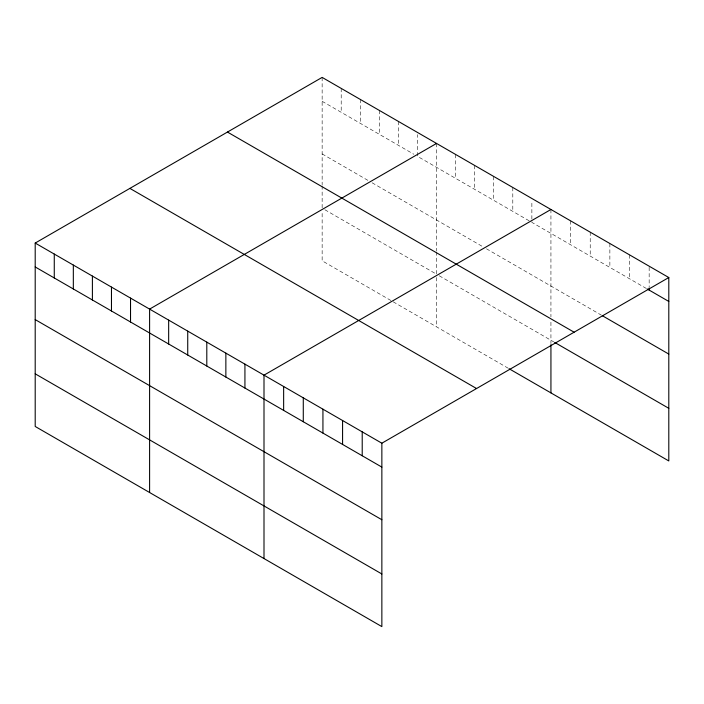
<?xml version="1.0" encoding="UTF-8"?>
<svg xmlns="http://www.w3.org/2000/svg" width="704" height="704" viewBox="0 0 704 704"><rect width="100%" height="100%" fill="white"/><g stroke="black" fill="none" stroke-linecap="round" stroke-linejoin="round"><path stroke-width="0.53" stroke-dasharray="3.52 2.64" d="M322.142 101.297L413.838 154.238M529.144 220.81L417.472 156.332L417.472 134.605M646.351 288.482L531.872 222.385L531.872 200.658M322.142 153.93L368.438 180.664M372.073 182.767L482.838 246.717M486.473 248.811L601.445 315.19M324.861 209.739L435.626 273.689M439.261 275.783L553.74 341.88M508.262 368.254L322.142 260.797L322.142 211.455M649.158 267.282L649.158 286.836M629.508 254.857L629.508 278.758M609.866 243.514L609.866 267.414M590.225 232.17L590.225 256.071M570.583 220.827L570.583 244.737M550.933 209.493L550.933 316.862M550.933 322.186L550.933 343.552M512.802 187.475L512.802 211.376M493.733 176.466L493.733 200.367M474.672 165.458L474.672 189.358M455.602 154.449L455.602 178.35M436.533 143.44L436.533 250.818M436.533 251.882L436.533 274.208M436.533 277.499L436.533 326.85M398.402 121.422L398.402 145.332M379.333 110.422L379.333 134.323M360.272 99.414L360.272 123.314M341.202 88.405L341.202 112.306M322.142 77.396L322.142 184.774M322.142 185.83L322.142 208.164"/><path stroke-width="1.06" d="M35.2 243.056L381.858 443.203L381.858 626.604L35.2 426.466L35.2 243.056L322.142 77.396L668.8 277.534L668.8 460.944L509.168 368.782M436.533 143.44L149.6 309.1L149.6 492.51M550.933 209.493L264 375.153L264 558.554M381.858 443.203L668.8 277.534M647.284 289.018L668.8 301.444M602.386 315.735L668.8 354.077M227.445 132.062L574.112 332.209M554.673 342.417L668.8 408.311M129.888 188.39L476.555 388.529M35.2 266.957L381.858 467.104M35.2 319.598L381.858 519.737M35.2 373.824L381.858 573.971M649.158 287.927L649.158 290.101M550.933 344.643L550.933 392.894M362.217 431.86L362.217 455.761M342.575 420.517L342.575 444.418M322.934 409.174L322.934 433.074M303.283 397.83L303.283 421.74M283.642 386.496L283.642 410.397M244.93 364.144L244.93 388.045M225.861 353.135L225.861 377.036M206.8 342.126L206.8 366.027M187.73 331.118L187.73 355.018M168.661 320.109L168.661 344.018M130.53 298.1L130.53 322.001M111.47 287.091L111.47 310.992M92.4 276.082L92.4 299.983M73.33 265.074L73.33 288.974M54.27 254.065L54.27 277.966"/></g></svg>
